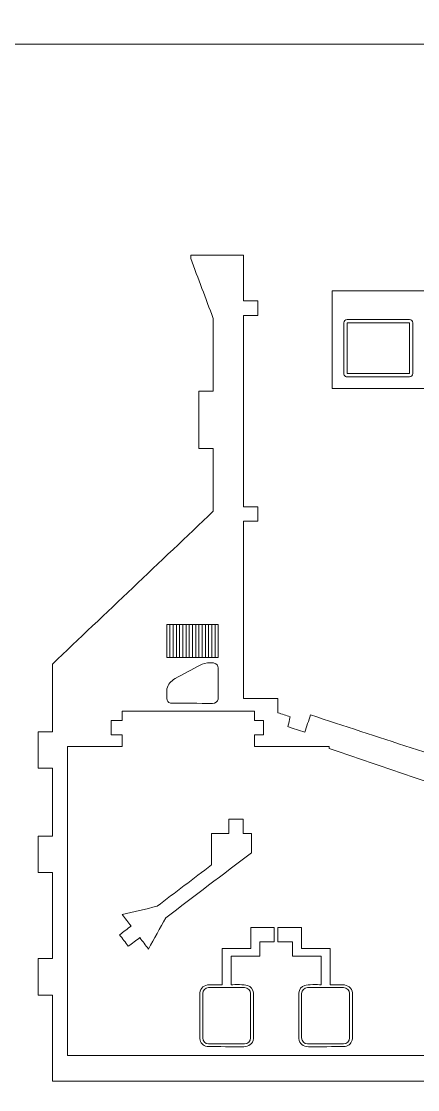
# Model space of a CAD drawing. Header units: centimetres. Extents: x -36.5 to 33.1, y -48.3 to 44.1.
# Drawn here: x 10.41 to 18.66, y -0.51 to 21.73 of the extents above; entities that cross this region are included whole.
import ezdxf

# ---------------------------------------------------------------- set-up
doc = ezdxf.new("R2010")
doc.units = ezdxf.units.CM
doc.header["$MEASUREMENT"] = 0
doc.layers.add('Camada 1', color=7, linetype='Continuous')

msp = doc.modelspace()

# ---------------------------------------------------------------- linework, layer by layer
at = {"layer": 'Camada 1', "color": 2, "lineweight": 20}
for points, knots in [([(-1.6923, 44.0612), (-1.6923, 44.0612), (-1.6923, 21.2612), (-1.6923, 21.2612), (-1.6923, 21.2612), (-1.6923, 21.2612), (33.1077, 21.2612), (33.1077, 21.2612), (33.1077, 21.2612), (33.1077, 21.2612), (33.1077, 44.0612), (33.1077, 44.0612), (33.1077, 44.0612), (33.1077, 44.0612), (-1.6923, 44.0612), (-1.6923, 44.0612)], [0, 0, 0, 0, 0.2, 0.2, 0.2, 0.2, 0.4, 0.4, 0.4, 0.4, 0.6, 0.6, 0.6, 0.6, 1, 1, 1, 1]), ([(9.1077, -13.5388), (9.1077, -13.5388), (31.9077, -13.5388), (31.9077, -13.5388), (31.9077, -13.5388), (31.9077, -13.5388), (31.9077, 21.2612), (31.9077, 21.2612), (31.9077, 21.2612), (31.9077, 21.2612), (9.1077, 21.2612), (9.1077, 21.2612), (9.1077, 21.2612), (9.1077, 21.2612), (9.1077, -13.5388), (9.1077, -13.5388), (9.1077, -13.5388), (9.1077, -13.5388), (9.1077, -13.5388), (9.1077, -13.5388)], [0, 0, 0, 0, 0.16666667, 0.16666667, 0.16666667, 0.16666667, 0.33333333, 0.33333333, 0.33333333, 0.33333333, 0.5, 0.5, 0.5, 0.5, 0.66666667, 0.66666667, 0.66666667, 0.66666667, 1, 1, 1, 1])]:
    msp.add_open_spline(points, degree=3, knots=knots, dxfattribs=at)
at = {"layer": 'Camada 1', "lineweight": 9}
for points, knots in [([(16.82456, 6.63638), (16.82455, 6.62092), (16.82456, 6.60549), (16.82456, 6.59005), (16.82456, 6.59005), (18.12605, 6.14779), (19.42752, 5.70555), (20.729, 5.26329), (20.729, 5.26329), (20.729, 5.3395), (20.729, 5.41573), (20.729, 5.49194), (20.729, 5.49194), (20.65535, 5.51596), (20.58172, 5.54), (20.50807, 5.56402), (20.50807, 5.56402), (20.54699, 5.68333), (20.58592, 5.80261), (20.62483, 5.9219), (20.62483, 5.9219), (19.22723, 6.37827), (17.8296, 6.83467), (16.43198, 7.29104), (16.43198, 7.29104), (16.39295, 7.17139), (16.35392, 7.05175), (16.31489, 6.9321), (16.31489, 6.9321), (16.19732, 6.97046), (16.07977, 7.00881), (15.9622, 7.04716), (15.9622, 7.04716), (15.97742, 7.1155), (15.99264, 7.18387), (16.00786, 7.25221), (16.00786, 7.25221), (15.92315, 7.28023), (15.83843, 7.30825), (15.75371, 7.33627), (15.75371, 7.33627), (15.75371, 7.4358), (15.75372, 7.53531), (15.75372, 7.63484), (15.75372, 7.63484), (15.51412, 7.63484), (15.27452, 7.63484), (15.03493, 7.63484), (15.03493, 7.63484), (15.03493, 8.86423), (15.03492, 10.09363), (15.03493, 11.323), (15.03493, 11.323), (15.13493, 11.323), (15.23491, 11.323), (15.33491, 11.323), (15.33491, 11.323), (15.33491, 11.42338), (15.33491, 11.52379), (15.33491, 11.62417), (15.33491, 11.62417), (15.23491, 11.62417), (15.13492, 11.62417), (15.03492, 11.62417), (15.03492, 11.62417), (15.03492, 12.95307), (15.03493, 14.282), (15.03493, 15.61092), (15.03493, 15.61092), (15.13493, 15.61092), (15.23491, 15.61092), (15.33491, 15.61093), (15.33491, 15.61093), (15.33491, 15.71131), (15.33491, 15.8117), (15.33491, 15.91208), (15.33491, 15.91208), (15.23491, 15.91209), (15.13492, 15.91209), (15.03491, 15.9121), (15.03491, 15.9121), (15.03492, 16.23037), (15.03491, 16.54864), (15.03491, 16.86691), (15.03491, 16.86691), (14.66911, 16.8669), (14.30333, 16.86688), (13.93754, 16.86688), (13.93754, 16.86688), (13.93754, 16.84359), (13.93753, 16.8203), (13.93754, 16.79701), (13.93754, 16.79701), (14.09358, 16.38092), (14.24963, 15.96482), (14.40566, 15.54872), (14.40566, 15.54872), (14.40566, 15.04312), (14.40565, 14.5375), (14.40566, 14.03188), (14.40566, 14.03188), (14.30527, 14.03188), (14.20488, 14.03187), (14.10449, 14.03188), (14.10449, 14.03188), (14.1045, 13.6348), (14.10449, 13.23775), (14.1045, 12.84067), (14.1045, 12.84067), (14.20488, 12.84067), (14.30528, 12.84067), (14.40566, 12.84067), (14.40566, 12.84067), (14.40566, 12.40406), (14.40566, 11.9674), (14.40566, 11.53078), (14.40566, 11.53078), (13.29001, 10.4709), (12.17437, 9.411), (11.05872, 8.35112), (11.05872, 8.35112), (11.05872, 7.88035), (11.05872, 7.40959), (11.05872, 6.93882), (11.05872, 6.93882), (10.95833, 6.93882), (10.85795, 6.93882), (10.75756, 6.93882), (10.75756, 6.93882), (10.75757, 6.68574), (10.75756, 6.43264), (10.75756, 6.17956), (10.75756, 6.17956), (10.85794, 6.17956), (10.95834, 6.17958), (11.05872, 6.17956), (11.05872, 6.17956), (11.05873, 5.7088), (11.05872, 5.23804), (11.05872, 4.76727), (11.05872, 4.76727), (10.95834, 4.76727), (10.85794, 4.76727), (10.75756, 4.76727), (10.75756, 4.76727), (10.75756, 4.51418), (10.75756, 4.26111), (10.75757, 4.00803), (10.75757, 4.00803), (10.85795, 4.00803), (10.95834, 4.00802), (11.05873, 4.00802), (11.05873, 4.00802), (11.05873, 3.41071), (11.05873, 2.81342), (11.05872, 2.2161), (11.05872, 2.2161), (10.95834, 2.2161), (10.85795, 2.21611), (10.75756, 2.21611), (10.75756, 2.21611), (10.75756, 1.96303), (10.75757, 1.70995), (10.75757, 1.45687), (10.75757, 1.45687), (10.85795, 1.45687), (10.95834, 1.45689), (11.05872, 1.45687), (11.05872, 1.45687), (11.05872, 0.85957), (11.05873, 0.26226), (11.05873, -0.33504), (11.05873, -0.33504), (14.28216, -0.33504), (17.50559, -0.33504), (20.72902, -0.33503), (20.72902, -0.33503), (20.72902, -0.29049), (20.72902, -0.24594), (20.729, -0.2014), (20.729, -0.2014), (20.8294, -0.2014), (20.92979, -0.20139), (21.03018, -0.20139), (21.03018, -0.20139), (21.03018, -0.11229), (21.03018, -0.0232), (21.03017, 0.0659), (21.03017, 0.0659), (20.92979, 0.0659), (20.82938, 0.0659), (20.729, 0.0659), (20.729, 0.0659), (20.729, 0.11046), (20.72902, 0.15499), (20.72902, 0.19954), (20.72902, 0.19954), (17.61049, 0.19953), (14.49197, 0.19954), (11.37346, 0.19954), (11.37346, 0.19954), (11.37346, 2.34514), (11.37346, 4.49076), (11.37344, 6.63637), (11.37344, 6.63637), (11.75242, 6.63637), (12.13139, 6.63637), (12.51035, 6.63637), (12.51035, 6.63637), (12.51036, 6.71535), (12.51035, 6.79434), (12.51035, 6.87332), (12.51035, 6.87332), (12.43336, 6.87332), (12.35635, 6.87332), (12.27935, 6.87332), (12.27935, 6.87332), (12.27936, 6.97371), (12.27936, 7.0741), (12.27936, 7.1745), (12.27936, 7.1745), (12.35636, 7.17448), (12.43336, 7.1745), (12.51035, 7.17448), (12.51035, 7.17448), (12.51035, 7.23892), (12.51036, 7.30339), (12.51036, 7.36783), (12.51036, 7.36783), (13.42946, 7.36782), (14.34857, 7.36783), (15.26768, 7.36783), (15.26768, 7.36783), (15.26767, 7.30339), (15.26768, 7.23894), (15.26768, 7.1745), (15.26768, 7.1745), (15.32956, 7.1745), (15.39143, 7.17448), (15.4533, 7.17448), (15.4533, 7.17448), (15.4533, 7.0741), (15.4533, 6.97371), (15.4533, 6.87333), (15.4533, 6.87333), (15.39143, 6.87333), (15.32956, 6.87332), (15.26767, 6.87332), (15.26767, 6.87332), (15.26768, 6.79434), (15.26768, 6.71536), (15.26768, 6.63638), (15.26768, 6.63638), (15.78665, 6.63638), (16.3056, 6.63637), (16.82456, 6.63638)], [0, 0, 0, 0, 0.01538462, 0.01538462, 0.01538462, 0.01538462, 0.03076923, 0.03076923, 0.03076923, 0.03076923, 0.04615385, 0.04615385, 0.04615385, 0.04615385, 0.06153846, 0.06153846, 0.06153846, 0.06153846, 0.07692308, 0.07692308, 0.07692308, 0.07692308, 0.09230769, 0.09230769, 0.09230769, 0.09230769, 0.10769231, 0.10769231, 0.10769231, 0.10769231, 0.12307692, 0.12307692, 0.12307692, 0.12307692, 0.13846154, 0.13846154, 0.13846154, 0.13846154, 0.15384615, 0.15384615, 0.15384615, 0.15384615, 0.16923077, 0.16923077, 0.16923077, 0.16923077, 0.18461538, 0.18461538, 0.18461538, 0.18461538, 0.2, 0.2, 0.2, 0.2, 0.21538462, 0.21538462, 0.21538462, 0.21538462, 0.23076923, 0.23076923, 0.23076923, 0.23076923, 0.24615385, 0.24615385, 0.24615385, 0.24615385, 0.26153846, 0.26153846, 0.26153846, 0.26153846, 0.27692308, 0.27692308, 0.27692308, 0.27692308, 0.29230769, 0.29230769, 0.29230769, 0.29230769, 0.30769231, 0.30769231, 0.30769231, 0.30769231, 0.32307692, 0.32307692, 0.32307692, 0.32307692, 0.33846154, 0.33846154, 0.33846154, 0.33846154, 0.35384615, 0.35384615, 0.35384615, 0.35384615, 0.36923077, 0.36923077, 0.36923077, 0.36923077, 0.38461538, 0.38461538, 0.38461538, 0.38461538, 0.4, 0.4, 0.4, 0.4, 0.41538462, 0.41538462, 0.41538462, 0.41538462, 0.43076923, 0.43076923, 0.43076923, 0.43076923, 0.44615385, 0.44615385, 0.44615385, 0.44615385, 0.46153846, 0.46153846, 0.46153846, 0.46153846, 0.47692308, 0.47692308, 0.47692308, 0.47692308, 0.49230769, 0.49230769, 0.49230769, 0.49230769, 0.50769231, 0.50769231, 0.50769231, 0.50769231, 0.52307692, 0.52307692, 0.52307692, 0.52307692, 0.53846154, 0.53846154, 0.53846154, 0.53846154, 0.55384615, 0.55384615, 0.55384615, 0.55384615, 0.56923077, 0.56923077, 0.56923077, 0.56923077, 0.58461538, 0.58461538, 0.58461538, 0.58461538, 0.6, 0.6, 0.6, 0.6, 0.61538462, 0.61538462, 0.61538462, 0.61538462, 0.63076923, 0.63076923, 0.63076923, 0.63076923, 0.64615385, 0.64615385, 0.64615385, 0.64615385, 0.66153846, 0.66153846, 0.66153846, 0.66153846, 0.67692308, 0.67692308, 0.67692308, 0.67692308, 0.69230769, 0.69230769, 0.69230769, 0.69230769, 0.70769231, 0.70769231, 0.70769231, 0.70769231, 0.72307692, 0.72307692, 0.72307692, 0.72307692, 0.73846154, 0.73846154, 0.73846154, 0.73846154, 0.75384615, 0.75384615, 0.75384615, 0.75384615, 0.76923077, 0.76923077, 0.76923077, 0.76923077, 0.78461538, 0.78461538, 0.78461538, 0.78461538, 0.8, 0.8, 0.8, 0.8, 0.81538462, 0.81538462, 0.81538462, 0.81538462, 0.83076923, 0.83076923, 0.83076923, 0.83076923, 0.84615385, 0.84615385, 0.84615385, 0.84615385, 0.86153846, 0.86153846, 0.86153846, 0.86153846, 0.87692308, 0.87692308, 0.87692308, 0.87692308, 0.89230769, 0.89230769, 0.89230769, 0.89230769, 0.90769231, 0.90769231, 0.90769231, 0.90769231, 0.92307692, 0.92307692, 0.92307692, 0.92307692, 0.93846154, 0.93846154, 0.93846154, 0.93846154, 0.95384615, 0.95384615, 0.95384615, 0.95384615, 0.96923077, 0.96923077, 0.96923077, 0.96923077, 1, 1, 1, 1]), ([(16.88249, 14.08665), (19.93912, 14.08665), (22.99573, 14.08665), (26.05236, 14.08665), (26.05236, 14.08665), (26.05236, 14.76618), (26.05236, 15.44569), (26.05236, 16.12522), (26.05236, 16.12522), (22.99573, 16.12522), (19.93912, 16.12522), (16.88249, 16.12522), (16.88249, 16.12522), (16.88249, 15.44569), (16.88249, 14.76618), (16.88249, 14.08665)], [0, 0, 0, 0, 0.2, 0.2, 0.2, 0.2, 0.4, 0.4, 0.4, 0.4, 0.6, 0.6, 0.6, 0.6, 1, 1, 1, 1]), ([(13.0583, 2.41582), (13.17809, 2.63235), (13.29787, 2.84889), (13.41766, 3.06542), (13.41766, 3.06542), (14.01319, 3.51778), (14.60872, 3.97015), (15.20425, 4.42251), (15.20425, 4.42251), (15.20426, 4.55616), (15.20429, 4.68979), (15.2043, 4.82343), (15.2043, 4.82343), (15.14731, 4.82344), (15.09032, 4.82344), (15.03334, 4.82346), (15.03334, 4.82346), (15.03335, 4.92345), (15.03336, 5.02345), (15.03337, 5.12344), (15.03337, 5.12344), (14.93298, 5.12346), (14.8326, 5.12347), (14.73221, 5.12348), (14.73221, 5.12348), (14.7322, 5.02348), (14.73218, 4.92349), (14.73217, 4.82349), (14.73217, 4.82349), (14.61217, 4.8235), (14.49218, 4.82352), (14.37218, 4.82353), (14.37218, 4.82353), (14.37216, 4.60524), (14.37212, 4.38693), (14.3721, 4.16864), (14.3721, 4.16864), (13.99326, 3.8812), (13.61443, 3.59376), (13.23559, 3.30632), (13.23559, 3.30632), (12.99481, 3.2487), (12.75403, 3.19106), (12.51325, 3.13344), (12.51325, 3.13344), (12.57373, 3.0538), (12.63422, 2.97417), (12.6947, 2.89454), (12.6947, 2.89454), (12.61507, 2.83406), (12.53544, 2.77357), (12.45581, 2.71309), (12.45581, 2.71309), (12.51653, 2.63314), (12.57725, 2.5532), (12.63797, 2.47326), (12.63797, 2.47326), (12.7176, 2.53375), (12.79723, 2.59423), (12.87686, 2.65471), (12.87686, 2.65471), (12.93734, 2.57508), (12.99782, 2.49546), (13.0583, 2.41582)], [0, 0, 0, 0, 0.05882353, 0.05882353, 0.05882353, 0.05882353, 0.11764706, 0.11764706, 0.11764706, 0.11764706, 0.17647059, 0.17647059, 0.17647059, 0.17647059, 0.23529412, 0.23529412, 0.23529412, 0.23529412, 0.29411765, 0.29411765, 0.29411765, 0.29411765, 0.35294118, 0.35294118, 0.35294118, 0.35294118, 0.41176471, 0.41176471, 0.41176471, 0.41176471, 0.47058824, 0.47058824, 0.47058824, 0.47058824, 0.52941176, 0.52941176, 0.52941176, 0.52941176, 0.58823529, 0.58823529, 0.58823529, 0.58823529, 0.64705882, 0.64705882, 0.64705882, 0.64705882, 0.70588235, 0.70588235, 0.70588235, 0.70588235, 0.76470588, 0.76470588, 0.76470588, 0.76470588, 0.82352941, 0.82352941, 0.82352941, 0.82352941, 0.88235294, 0.88235294, 0.88235294, 0.88235294, 1, 1, 1, 1]), ([(14.7785, 2.26942), (14.7785, 2.07074), (14.7785, 1.87209), (14.7785, 1.6734), (14.7785, 1.6734), (14.85245, 1.6734), (15.05635, 1.68217), (15.11836, 1.66028), (15.11836, 1.66028), (15.1916, 1.63442), (15.23728, 1.5801), (15.24337, 1.50112), (15.24337, 1.50112), (15.24337, 1.1849), (15.24338, 0.86869), (15.24338, 0.55245), (15.24338, 0.55245), (15.23461, 0.43884), (15.14719, 0.38611), (15.04088, 0.38018), (15.04088, 0.38018), (14.78623, 0.38214), (14.53158, 0.38409), (14.27693, 0.38606), (14.27693, 0.38606), (14.19648, 0.40204), (14.13371, 0.46326), (14.12684, 0.55244), (14.12684, 0.55244), (14.12684, 0.86868), (14.12683, 1.18489), (14.12683, 1.50111), (14.12683, 1.50111), (14.13558, 1.61475), (14.22302, 1.66746), (14.32933, 1.6734), (14.32933, 1.6734), (14.41679, 1.6734), (14.50423, 1.67341), (14.59169, 1.67341), (14.59169, 1.67341), (14.59169, 1.92506), (14.59169, 2.17671), (14.59168, 2.42835), (14.59168, 2.42835), (14.79095, 2.42835), (14.99022, 2.42835), (15.18949, 2.42835), (15.18949, 2.42835), (15.18948, 2.57407), (15.18949, 2.71974), (15.18948, 2.86545), (15.18948, 2.86545), (15.35176, 2.86545), (15.51403, 2.86545), (15.6763, 2.86545), (15.6763, 2.86545), (15.67631, 2.76506), (15.6763, 2.66466), (15.6763, 2.56428), (15.6763, 2.56428), (15.5763, 2.56428), (15.47632, 2.56428), (15.37632, 2.56428), (15.37632, 2.56428), (15.37632, 2.466), (15.37632, 2.3677), (15.37632, 2.26942), (15.37632, 2.26942), (15.17705, 2.26942), (14.97776, 2.26942), (14.7785, 2.26942)], [0, 0, 0, 0, 0.05263158, 0.05263158, 0.05263158, 0.05263158, 0.10526316, 0.10526316, 0.10526316, 0.10526316, 0.15789474, 0.15789474, 0.15789474, 0.15789474, 0.21052632, 0.21052632, 0.21052632, 0.21052632, 0.26315789, 0.26315789, 0.26315789, 0.26315789, 0.31578947, 0.31578947, 0.31578947, 0.31578947, 0.36842105, 0.36842105, 0.36842105, 0.36842105, 0.42105263, 0.42105263, 0.42105263, 0.42105263, 0.47368421, 0.47368421, 0.47368421, 0.47368421, 0.52631579, 0.52631579, 0.52631579, 0.52631579, 0.57894737, 0.57894737, 0.57894737, 0.57894737, 0.63157895, 0.63157895, 0.63157895, 0.63157895, 0.68421053, 0.68421053, 0.68421053, 0.68421053, 0.73684211, 0.73684211, 0.73684211, 0.73684211, 0.78947368, 0.78947368, 0.78947368, 0.78947368, 0.84210526, 0.84210526, 0.84210526, 0.84210526, 0.89473684, 0.89473684, 0.89473684, 0.89473684, 1, 1, 1, 1]), ([(16.65346, 2.26942), (16.65346, 2.07074), (16.65346, 1.87209), (16.65346, 1.6734), (16.65346, 1.6734), (16.57951, 1.6734), (16.37561, 1.68217), (16.3136, 1.66028), (16.3136, 1.66028), (16.24036, 1.63442), (16.19468, 1.5801), (16.18859, 1.50112), (16.18859, 1.50112), (16.18859, 1.1849), (16.18858, 0.86869), (16.18858, 0.55245), (16.18858, 0.55245), (16.19735, 0.43884), (16.28477, 0.38611), (16.39108, 0.38018), (16.39108, 0.38018), (16.64573, 0.38214), (16.90038, 0.38409), (17.15503, 0.38606), (17.15503, 0.38606), (17.23548, 0.40204), (17.29825, 0.46326), (17.30512, 0.55244), (17.30512, 0.55244), (17.30512, 0.86868), (17.30513, 1.18489), (17.30513, 1.50111), (17.30513, 1.50111), (17.29638, 1.61475), (17.20894, 1.66746), (17.10263, 1.6734), (17.10263, 1.6734), (17.01517, 1.6734), (16.92773, 1.67341), (16.84027, 1.67341), (16.84027, 1.67341), (16.84027, 1.92506), (16.84027, 2.17671), (16.84028, 2.42835), (16.84028, 2.42835), (16.64101, 2.42835), (16.44174, 2.42835), (16.24247, 2.42835), (16.24247, 2.42835), (16.24248, 2.57407), (16.24247, 2.71974), (16.24248, 2.86545), (16.24248, 2.86545), (16.0802, 2.86545), (15.91793, 2.86545), (15.75566, 2.86545), (15.75566, 2.86545), (15.75565, 2.76506), (15.75566, 2.66466), (15.75566, 2.56428), (15.75566, 2.56428), (15.85566, 2.56428), (15.95564, 2.56428), (16.05564, 2.56428), (16.05564, 2.56428), (16.05564, 2.466), (16.05564, 2.3677), (16.05564, 2.26942), (16.05564, 2.26942), (16.25491, 2.26942), (16.4542, 2.26942), (16.65346, 2.26942)], [0, 0, 0, 0, 0.05263158, 0.05263158, 0.05263158, 0.05263158, 0.10526316, 0.10526316, 0.10526316, 0.10526316, 0.15789474, 0.15789474, 0.15789474, 0.15789474, 0.21052632, 0.21052632, 0.21052632, 0.21052632, 0.26315789, 0.26315789, 0.26315789, 0.26315789, 0.31578947, 0.31578947, 0.31578947, 0.31578947, 0.36842105, 0.36842105, 0.36842105, 0.36842105, 0.42105263, 0.42105263, 0.42105263, 0.42105263, 0.47368421, 0.47368421, 0.47368421, 0.47368421, 0.52631579, 0.52631579, 0.52631579, 0.52631579, 0.57894737, 0.57894737, 0.57894737, 0.57894737, 0.63157895, 0.63157895, 0.63157895, 0.63157895, 0.68421053, 0.68421053, 0.68421053, 0.68421053, 0.73684211, 0.73684211, 0.73684211, 0.73684211, 0.78947368, 0.78947368, 0.78947368, 0.78947368, 0.84210526, 0.84210526, 0.84210526, 0.84210526, 0.89473684, 0.89473684, 0.89473684, 0.89473684, 1, 1, 1, 1])]:
    msp.add_open_spline(points, degree=3, knots=knots, dxfattribs=at)
at = {"layer": 'Camada 1', "color": 140, "lineweight": 9}
for points, knots in [([(17.16078, 14.33768), (17.17278, 14.33446), (17.18478, 14.33125), (17.19678, 14.32804), (17.19678, 14.32804), (17.62876, 14.32804), (18.06073, 14.32804), (18.49271, 14.32804), (18.49271, 14.32804), (18.53744, 14.33392), (18.55882, 14.3553), (18.56471, 14.40003), (18.56471, 14.40003), (18.56471, 14.75203), (18.56471, 15.104), (18.56471, 15.45598), (18.56471, 15.45598), (18.55882, 15.50072), (18.53744, 15.52209), (18.49271, 15.52797), (18.49271, 15.52797), (18.06073, 15.52797), (17.62876, 15.52797), (17.19678, 15.52797), (17.19678, 15.52797), (17.15204, 15.52209), (17.13067, 15.50072), (17.12478, 15.45598), (17.12478, 15.45598), (17.12478, 15.104), (17.12478, 14.75203), (17.12478, 14.40003), (17.12478, 14.40003), (17.12849, 14.37187), (17.13758, 14.35317), (17.16078, 14.33768)], [0, 0, 0, 0, 0.1, 0.1, 0.1, 0.1, 0.2, 0.2, 0.2, 0.2, 0.3, 0.3, 0.3, 0.3, 0.4, 0.4, 0.4, 0.4, 0.5, 0.5, 0.5, 0.5, 0.6, 0.6, 0.6, 0.6, 0.7, 0.7, 0.7, 0.7, 0.8, 0.8, 0.8, 0.8, 1, 1, 1, 1]), ([(18.49271, 14.40003), (18.49271, 14.75203), (18.49271, 15.104), (18.49271, 15.45598), (18.49271, 15.45598), (18.06073, 15.45598), (17.62876, 15.45598), (17.19678, 15.45598), (17.19678, 15.45598), (17.19678, 15.104), (17.19678, 14.75203), (17.19678, 14.40003), (17.19678, 14.40003), (17.62876, 14.40003), (18.06073, 14.40003), (18.49271, 14.40003)], [0, 0, 0, 0, 0.2, 0.2, 0.2, 0.2, 0.4, 0.4, 0.4, 0.4, 0.6, 0.6, 0.6, 0.6, 1, 1, 1, 1]), ([(13.50526, 8.48856), (13.48288, 8.48857), (13.4605, 8.48857), (13.43812, 8.48857), (13.43812, 8.48857), (13.43812, 8.71612), (13.43812, 8.94366), (13.43812, 9.17121), (13.43812, 9.17121), (13.4605, 9.17121), (13.48288, 9.17121), (13.50524, 9.17121), (13.50524, 9.17121), (13.50526, 8.94367), (13.50524, 8.71611), (13.50526, 8.48856)], [0, 0, 0, 0, 0.2, 0.2, 0.2, 0.2, 0.4, 0.4, 0.4, 0.4, 0.6, 0.6, 0.6, 0.6, 1, 1, 1, 1]), ([(13.63952, 9.17121), (13.61714, 9.17121), (13.59476, 9.17122), (13.5724, 9.17121), (13.5724, 9.17121), (13.57238, 8.94367), (13.5724, 8.71611), (13.57238, 8.48857), (13.57238, 8.48857), (13.59476, 8.48857), (13.61714, 8.48857), (13.63952, 8.48857)], [0, 0, 0, 0, 0.25, 0.25, 0.25, 0.25, 0.5, 0.5, 0.5, 0.5, 1, 1, 1, 1]), ([(13.70666, 9.17121), (13.68427, 9.17121), (13.6619, 9.17121), (13.63952, 9.17121), (13.63952, 9.17121), (13.63952, 8.94367), (13.63952, 8.71611), (13.63952, 8.48857), (13.63952, 8.48857), (13.6619, 8.48857), (13.68428, 8.48857), (13.70665, 8.48857)], [0, 0, 0, 0, 0.25, 0.25, 0.25, 0.25, 0.5, 0.5, 0.5, 0.5, 1, 1, 1, 1]), ([(13.77379, 9.17121), (13.75141, 9.1712), (13.72903, 9.17121), (13.70666, 9.17121), (13.70666, 9.17121), (13.70665, 8.94366), (13.70666, 8.71612), (13.70665, 8.48857), (13.70665, 8.48857), (13.72904, 8.48857), (13.75141, 8.48857), (13.77379, 8.48857), (13.77379, 8.48857), (13.77379, 8.71612), (13.77379, 8.94366), (13.77379, 9.17121)], [0, 0, 0, 0, 0.2, 0.2, 0.2, 0.2, 0.4, 0.4, 0.4, 0.4, 0.6, 0.6, 0.6, 0.6, 1, 1, 1, 1]), ([(13.90806, 9.17121), (13.88568, 9.17121), (13.8633, 9.17121), (13.84092, 9.17121), (13.84092, 9.17121), (13.84093, 8.94367), (13.84092, 8.71612), (13.84093, 8.48857), (13.84093, 8.48857), (13.8633, 8.48857), (13.88568, 8.48857), (13.90806, 8.48857)], [0, 0, 0, 0, 0.25, 0.25, 0.25, 0.25, 0.5, 0.5, 0.5, 0.5, 1, 1, 1, 1]), ([(13.90806, 8.48857), (13.93044, 8.48857), (13.95281, 8.48857), (13.9752, 8.48857), (13.9752, 8.48857), (13.97519, 8.71611), (13.9752, 8.94367), (13.97519, 9.17122), (13.97519, 9.17122), (13.95282, 9.17121), (13.93044, 9.17122), (13.90806, 9.17121), (13.90806, 9.17121), (13.90806, 8.94367), (13.90806, 8.71611), (13.90806, 8.48857)], [0, 0, 0, 0, 0.2, 0.2, 0.2, 0.2, 0.4, 0.4, 0.4, 0.4, 0.6, 0.6, 0.6, 0.6, 1, 1, 1, 1]), ([(14.04233, 8.48857), (14.06471, 8.48857), (14.08709, 8.48857), (14.10947, 8.48857), (14.10947, 8.48857), (14.10947, 8.71612), (14.10947, 8.94366), (14.10947, 9.17121), (14.10947, 9.17121), (14.08709, 9.1712), (14.06471, 9.17121), (14.04233, 9.17121), (14.04233, 9.17121), (14.04233, 8.94366), (14.04233, 8.71612), (14.04233, 8.48857)], [0, 0, 0, 0, 0.2, 0.2, 0.2, 0.2, 0.4, 0.4, 0.4, 0.4, 0.6, 0.6, 0.6, 0.6, 1, 1, 1, 1]), ([(14.10947, 9.17121), (14.13185, 9.17121), (14.15422, 9.17121), (14.17661, 9.17121), (14.17661, 9.17121), (14.1766, 8.94367), (14.17661, 8.71612), (14.1766, 8.48858), (14.1766, 8.48858), (14.15423, 8.48857), (14.13185, 8.48858), (14.10947, 8.48857)], [0, 0, 0, 0, 0.25, 0.25, 0.25, 0.25, 0.5, 0.5, 0.5, 0.5, 1, 1, 1, 1]), ([(14.24374, 8.48857), (14.26612, 8.48857), (14.2885, 8.48856), (14.31086, 8.48857), (14.31086, 8.48857), (14.31088, 8.71611), (14.31086, 8.94367), (14.31088, 9.17121), (14.31088, 9.17121), (14.2885, 9.17121), (14.26612, 9.17122), (14.24374, 9.17121), (14.24374, 9.17121), (14.24374, 8.94367), (14.24374, 8.71611), (14.24374, 8.48857)], [0, 0, 0, 0, 0.2, 0.2, 0.2, 0.2, 0.4, 0.4, 0.4, 0.4, 0.6, 0.6, 0.6, 0.6, 1, 1, 1, 1]), ([(14.31088, 9.17121), (14.33324, 9.17121), (14.35564, 9.17121), (14.378, 9.17121), (14.378, 9.17121), (14.378, 8.94366), (14.378, 8.71612), (14.37802, 8.48857), (14.37802, 8.48857), (14.35562, 8.48857), (14.33326, 8.48857), (14.31086, 8.48857)], [0, 0, 0, 0, 0.25, 0.25, 0.25, 0.25, 0.5, 0.5, 0.5, 0.5, 1, 1, 1, 1]), ([(14.44514, 8.48857), (14.46752, 8.48858), (14.48989, 8.48857), (14.51228, 8.48857), (14.51228, 8.48857), (14.51227, 8.71612), (14.51228, 8.94366), (14.51227, 9.17121), (14.51227, 9.17121), (14.4899, 9.17121), (14.46752, 9.17121), (14.44514, 9.17121), (14.44514, 9.17121), (14.44514, 8.94366), (14.44514, 8.71612), (14.44514, 8.48857)], [0, 0, 0, 0, 0.2, 0.2, 0.2, 0.2, 0.4, 0.4, 0.4, 0.4, 0.6, 0.6, 0.6, 0.6, 1, 1, 1, 1]), ([(13.43812, 7.83286), (13.47155, 7.93282), (13.52192, 7.99038), (13.6125, 8.0473), (13.6125, 8.0473), (13.78591, 8.14106), (13.95932, 8.23484), (14.13274, 8.32861), (14.13274, 8.32861), (14.21972, 8.37222), (14.50746, 8.4364), (14.51228, 8.27377), (14.51228, 8.27377), (14.51094, 8.05538), (14.5096, 7.837), (14.50825, 7.61862), (14.50825, 7.61862), (14.49619, 7.56691), (14.44968, 7.53498), (14.39456, 7.53136), (14.39456, 7.53136), (14.10134, 7.53254), (13.80814, 7.53373), (13.51492, 7.5349), (13.51492, 7.5349), (13.46939, 7.54554), (13.4413, 7.58648), (13.43812, 7.63501), (13.43812, 7.63501), (13.43812, 7.70096), (13.43812, 7.76691), (13.43812, 7.83286)], [0, 0, 0, 0, 0.11111111, 0.11111111, 0.11111111, 0.11111111, 0.22222222, 0.22222222, 0.22222222, 0.22222222, 0.33333333, 0.33333333, 0.33333333, 0.33333333, 0.44444444, 0.44444444, 0.44444444, 0.44444444, 0.55555556, 0.55555556, 0.55555556, 0.55555556, 0.66666667, 0.66666667, 0.66666667, 0.66666667, 0.77777778, 0.77777778, 0.77777778, 0.77777778, 1, 1, 1, 1]), ([(15.18338, 0.56432), (15.18338, 0.49615), (15.12742, 0.44018), (15.05926, 0.44018), (15.05926, 0.44018), (15.05926, 0.44018), (14.31096, 0.44018), (14.31096, 0.44018), (14.31096, 0.44018), (14.2428, 0.44018), (14.18683, 0.49615), (14.18683, 0.56432), (14.18683, 0.56432), (14.18683, 0.56432), (14.18683, 1.48928), (14.18683, 1.48928), (14.18683, 1.48928), (14.18683, 1.55745), (14.2428, 1.61342), (14.31096, 1.61342), (14.31096, 1.61342), (14.31096, 1.61342), (15.05926, 1.61342), (15.05926, 1.61342), (15.05926, 1.61342), (15.12742, 1.61342), (15.18338, 1.55745), (15.18338, 1.48928), (15.18338, 1.48928), (15.18338, 1.48928), (15.18338, 0.56432), (15.18338, 0.56432)], [0, 0, 0, 0, 0.11111111, 0.11111111, 0.11111111, 0.11111111, 0.22222222, 0.22222222, 0.22222222, 0.22222222, 0.33333333, 0.33333333, 0.33333333, 0.33333333, 0.44444444, 0.44444444, 0.44444444, 0.44444444, 0.55555556, 0.55555556, 0.55555556, 0.55555556, 0.66666667, 0.66666667, 0.66666667, 0.66666667, 0.77777778, 0.77777778, 0.77777778, 0.77777778, 1, 1, 1, 1]), ([(16.24858, 0.56432), (16.24858, 0.49615), (16.30454, 0.44018), (16.3727, 0.44018), (16.3727, 0.44018), (16.3727, 0.44018), (17.121, 0.44018), (17.121, 0.44018), (17.121, 0.44018), (17.18916, 0.44018), (17.24513, 0.49615), (17.24513, 0.56432), (17.24513, 0.56432), (17.24513, 0.56432), (17.24513, 1.48928), (17.24513, 1.48928), (17.24513, 1.48928), (17.24513, 1.55745), (17.18916, 1.61342), (17.121, 1.61342), (17.121, 1.61342), (17.121, 1.61342), (16.3727, 1.61342), (16.3727, 1.61342), (16.3727, 1.61342), (16.30454, 1.61342), (16.24858, 1.55745), (16.24858, 1.48928), (16.24858, 1.48928), (16.24858, 1.48928), (16.24858, 0.56432), (16.24858, 0.56432)], [0, 0, 0, 0, 0.11111111, 0.11111111, 0.11111111, 0.11111111, 0.22222222, 0.22222222, 0.22222222, 0.22222222, 0.33333333, 0.33333333, 0.33333333, 0.33333333, 0.44444444, 0.44444444, 0.44444444, 0.44444444, 0.55555556, 0.55555556, 0.55555556, 0.55555556, 0.66666667, 0.66666667, 0.66666667, 0.66666667, 0.77777778, 0.77777778, 0.77777778, 0.77777778, 1, 1, 1, 1])]:
    msp.add_open_spline(points, degree=3, knots=knots, dxfattribs=at)
for points in [[(13.5724, 9.17121), (13.55, 9.17121), (13.52764, 9.17121), (13.50524, 9.17121)], [(13.84092, 9.17121), (13.81855, 9.17121), (13.79616, 9.17121), (13.77379, 9.17121)], [(14.04233, 9.17121), (14.01995, 9.17121), (13.99758, 9.17121), (13.97519, 9.17122)], [(14.24374, 9.17121), (14.22136, 9.17121), (14.19898, 9.17121), (14.17661, 9.17121)], [(14.44514, 9.17121), (14.42276, 9.1712), (14.40038, 9.17121), (14.378, 9.17121)], [(13.50526, 8.48856), (13.52762, 8.48857), (13.55002, 8.48856), (13.57238, 8.48857)], [(13.77379, 8.48857), (13.79617, 8.48858), (13.81855, 8.48857), (13.84093, 8.48857)], [(13.9752, 8.48857), (13.99757, 8.48857), (14.01996, 8.48857), (14.04233, 8.48857)], [(14.1766, 8.48858), (14.19899, 8.48857), (14.22136, 8.48857), (14.24374, 8.48857)], [(14.37802, 8.48857), (14.40038, 8.48858), (14.42276, 8.48857), (14.44514, 8.48857)]]:
    msp.add_open_spline(points, degree=3, dxfattribs=at)

doc.saveas('drawing.dxf')
